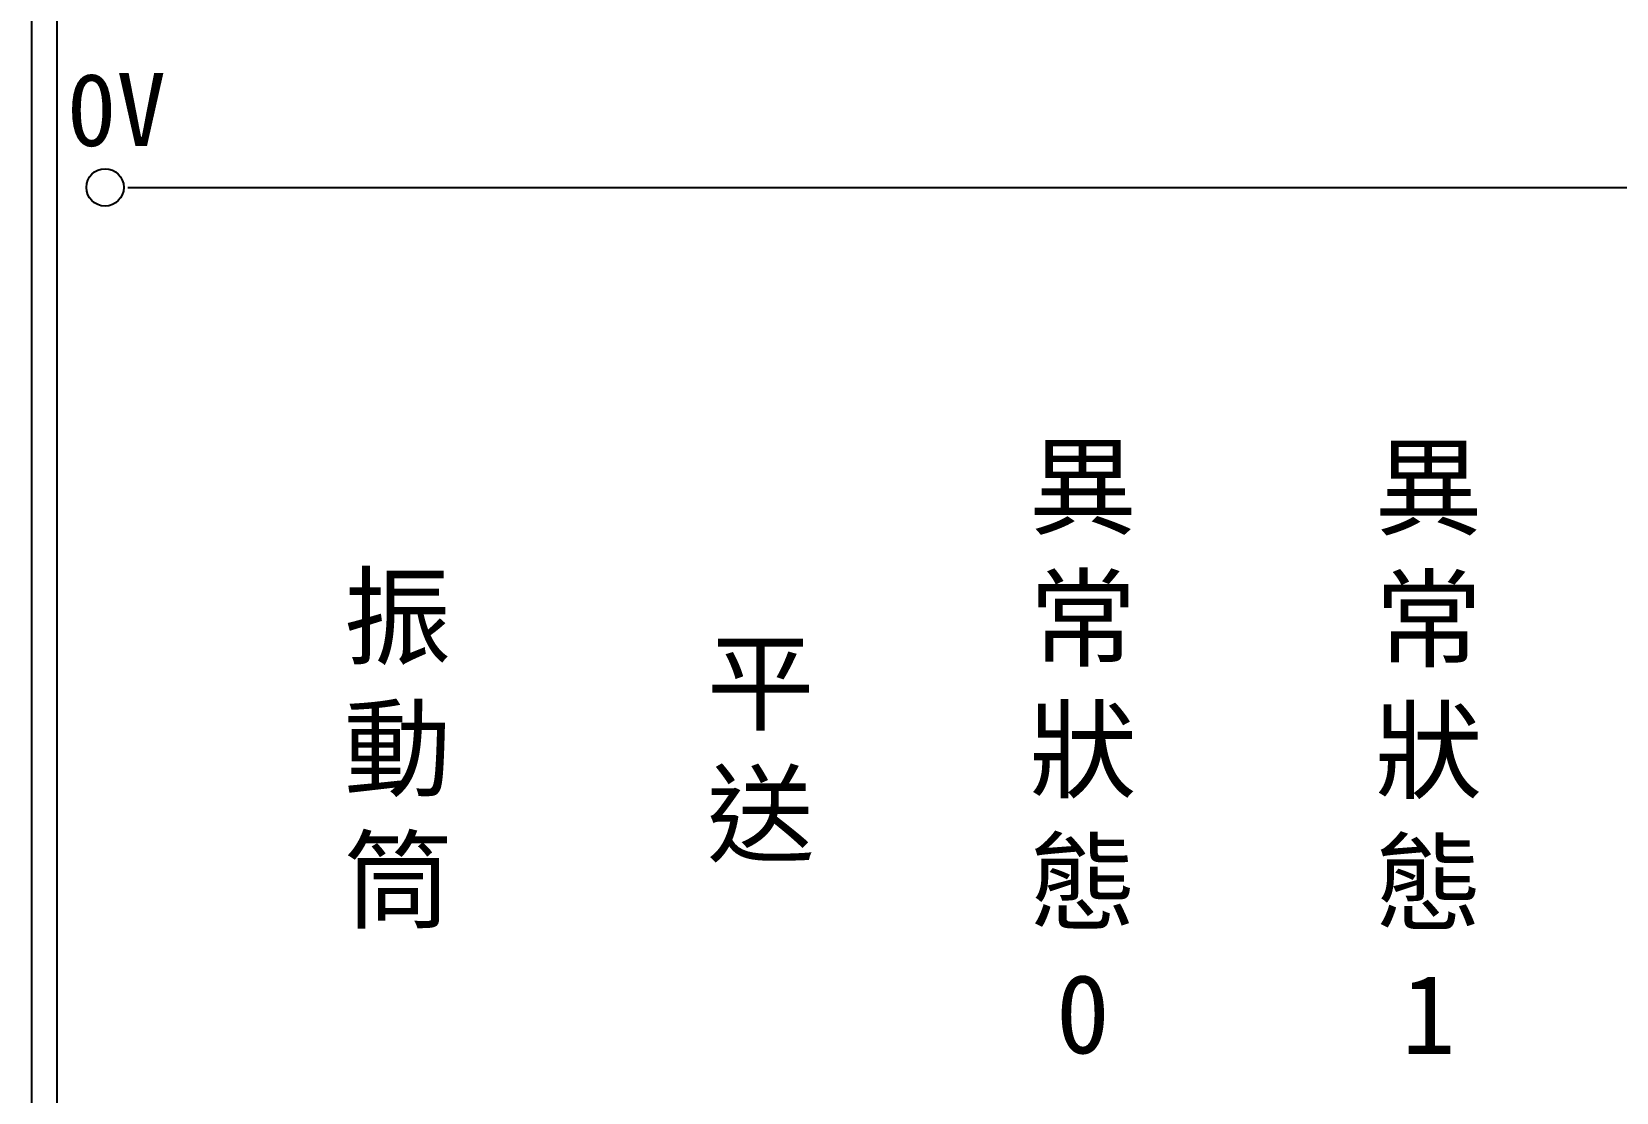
# Model space of a CAD drawing. Extents: x 889 to 1176, y 251 to 455.
# Drawn here: x 889.1 to 967.3, y 303.5 to 355.8 of the extents above; entities that cross this region are included whole.
import ezdxf

# ---------------------------------------------------------------- set-up
doc = ezdxf.new("R2010")
doc.units = 0
doc.layers.add('圖框層', color=7, linetype='CONTINUOUS')
doc.layers.add('標尺寸層', color=3, linetype='CONTINUOUS')
doc.styles.add('CNS', font='romanc.shx', dxfattribs={"bigfont": 'chineset.shx'})
doc.styles.add('STSL', font='KAIU.TTF')

msp = doc.modelspace()

# ---------------------------------------------------------------- linework, layer by layer
at = {"layer": '圖框層', "color": 7}
for p, q in [((889.071, 251.195), (889.071, 455.164)), ((890.321, 252.445), (890.321, 453.914))]:
    msp.add_line(p, q, dxfattribs=at)
at = {"layer": '標尺寸層', "color": 7}
msp.add_line((893.818, 348.153), (1171.69, 348.153), dxfattribs=at)
msp.add_circle((892.692, 348.153), 0.92, dxfattribs=at)

# ---------------------------------------------------------------- texts
at = {"layer": '圖框層', "color": 4, "style": 'STSL'}
msp.add_text('0V', height=3.6, dxfattribs=at).set_placement((890.802, 350.195))
at = {"layer": '標尺寸層', "color": 7, "char_height": 3.9, "width": 2.84806, "attachment_point": 5, "style": 'CNS'}
for s, insert in [('{\\fDFKai-SB|b0|i0|c136|p65;異常狀態0}', (940.934, 320.36)), ('{\\fDFKai-SB|b0|i0|c136|p65;異常狀態1}', (957.988, 320.36)), ('{\\fDFKai-SB|b0|i0|c136|p65;振動筒}', (907.128, 320.261)), ('{\\fDFKai-SB|b0|i0|c136|p65;平送}', (925.042, 320.261))]:
    msp.add_mtext(s, dxfattribs=dict(at, insert=insert))

doc.saveas('drawing.dxf')
